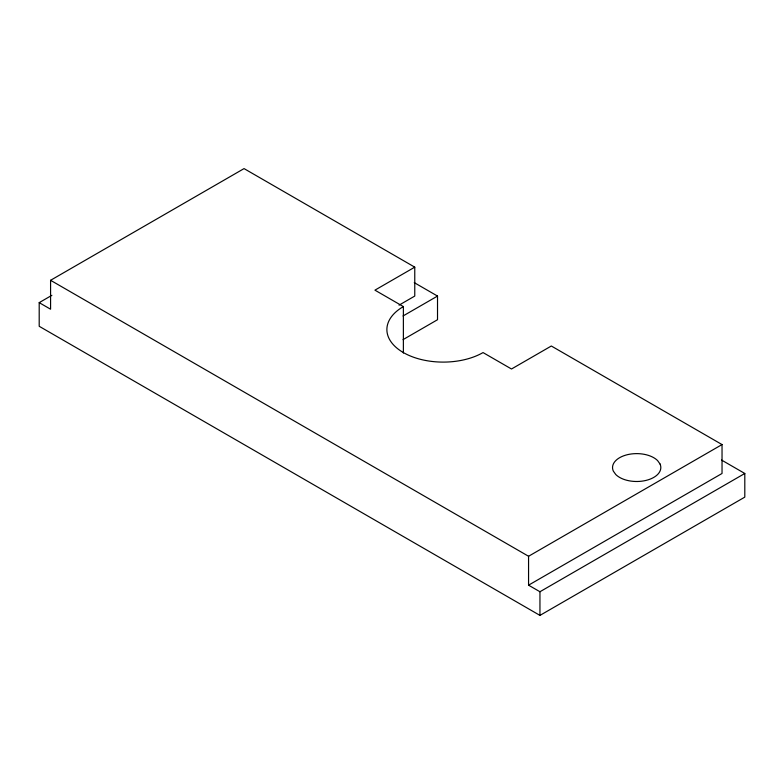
<?xml version="1.0" encoding="UTF-8"?>
<svg xmlns="http://www.w3.org/2000/svg" width="784" height="784" viewBox="0 0 784 784"><rect width="100%" height="100%" fill="white"/><g stroke="black" fill="none" stroke-linecap="round" stroke-linejoin="round"><path stroke-width="1.18" d="M721.545 460.051L744.8 473.477L744.8 497.125L539.951 615.401L39.2 326.291L39.2 302.644L50.578 309.21L50.578 280.3L244.049 168.599L414.765 267.158L414.765 296.068L399.036 305.152M39.2 302.644L51.871 295.323M414.765 267.158L374.928 290.158L403.378 306.583L403.378 353.035M403.035 315.981L437.521 296.068L437.521 319.725L403.035 339.639M528.563 556.268L722.035 444.567L722.035 473.477L528.563 585.178L528.563 556.268L50.578 280.3M528.563 585.178L539.951 591.744L744.8 473.477M722.035 444.567L551.328 346.009L511.501 368.999L483.042 352.575A56.33 32.526 0 0 1 403.378 352.575A56.33 32.526 0 0 1 403.378 306.583M414.266 282.642L437.521 296.068M539.951 591.744L539.951 615.401M660.001 463.952L657.59 460.59A24.137 13.936 0 0 0 627.445 454.681A24.137 13.936 0 0 0 613.362 471.164L615.773 474.526A24.137 13.936 0 0 0 645.918 480.435A24.137 13.936 0 0 0 660.001 463.952"/></g></svg>
